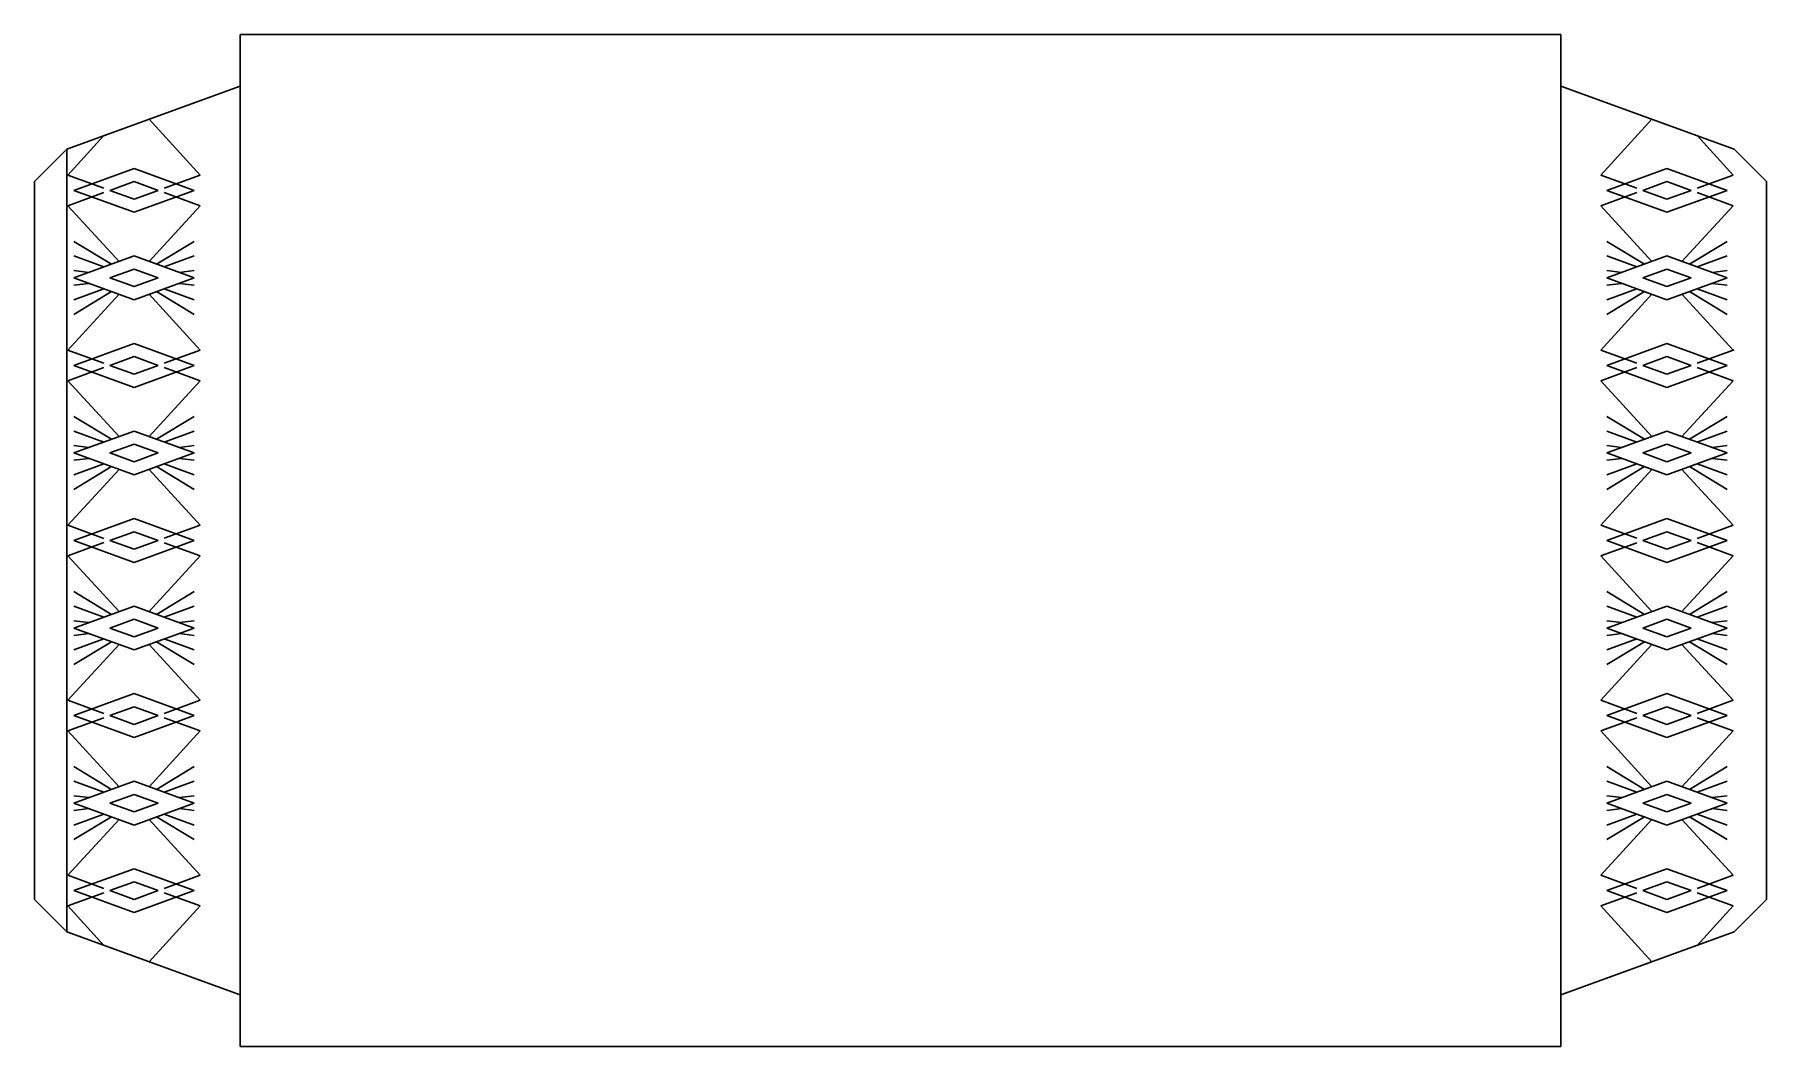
# Model space of a CAD drawing. Header units: inches. Extents: x -0.25 to 1.85, y -1.23 to 0.
import ezdxf

# ---------------------------------------------------------------- set-up
doc = ezdxf.new("R2010")
doc.units = ezdxf.units.IN
doc.header["$MEASUREMENT"] = 0
doc.layers.add('Layer1', color=7, linetype='Continuous')

msp = doc.modelspace()

# ---------------------------------------------------------------- linework, layer by layer
at = {"layer": 'Layer1', "linetype": 'Continuous'}
for p, q in [((0, -0.0625), (0, 0)), ((0, 0), (1.605, 0)), ((1.605, 0), (1.605, -0.0625)), ((-0.2107, -0.1392), (0, -0.0625)), ((0, -0.0625), (0, -1.1675)), ((-0.225, -0.1535), (-0.2107, -0.1392)), ((-0.25, -0.1785), (-0.225, -0.1535)), ((-0.2023, -0.1893), (-0.1292, -0.1627)), ((-0.0561, -0.1893), (-0.1292, -0.1627)), ((1.6611, -0.1893), (1.7342, -0.1627)), ((1.8073, -0.1893), (1.7342, -0.1627)), ((-0.25, -1.0515), (-0.25, -0.1785)), ((-0.2096, -0.1707), (-0.1657, -0.1867)), ((-0.1292, -0.2159), (-0.2023, -0.1893)), ((-0.1584, -0.1893), (-0.1292, -0.1787)), ((-0.1292, -0.2), (-0.1584, -0.1893)), ((-0.0999, -0.1893), (-0.1292, -0.1787)), ((-0.1292, -0.2159), (-0.0561, -0.1893)), ((-0.1292, -0.2), (-0.0999, -0.1893)), ((-0.0488, -0.1707), (-0.0926, -0.1867)), ((1.6538, -0.1707), (1.6976, -0.1867)), ((1.7342, -0.2159), (1.6611, -0.1893)), ((1.7049, -0.1893), (1.7342, -0.1787)), ((1.7342, -0.2), (1.7049, -0.1893)), ((1.7634, -0.1893), (1.7342, -0.1787)), ((1.7342, -0.2159), (1.8073, -0.1893)), ((1.7342, -0.2), (1.7634, -0.1893)), ((1.8146, -0.1707), (1.7707, -0.1867)), ((-0.2096, -0.208), (-0.1657, -0.192)), ((-0.0488, -0.208), (-0.0926, -0.192)), ((1.6538, -0.208), (1.6976, -0.192)), ((1.8146, -0.208), (1.7707, -0.192)), ((-0.2023, -0.2957), (-0.1292, -0.2691)), ((-0.0561, -0.2957), (-0.1292, -0.2691)), ((1.6611, -0.2957), (1.7342, -0.2691)), ((1.8073, -0.2957), (1.7342, -0.2691)), ((-0.1584, -0.2957), (-0.1292, -0.2851)), ((-0.0999, -0.2957), (-0.1292, -0.2851)), ((1.7049, -0.2957), (1.7342, -0.2851)), ((1.7634, -0.2957), (1.7342, -0.2851)), ((-0.1292, -0.3224), (-0.2023, -0.2957)), ((-0.1292, -0.3064), (-0.1584, -0.2957)), ((-0.1292, -0.3224), (-0.0561, -0.2957)), ((-0.1292, -0.3064), (-0.0999, -0.2957)), ((1.7342, -0.3224), (1.6611, -0.2957)), ((1.7342, -0.3064), (1.7049, -0.2957)), ((1.7342, -0.3224), (1.8073, -0.2957)), ((1.7342, -0.3064), (1.7634, -0.2957)), ((-0.2023, -0.4022), (-0.1292, -0.3756)), ((-0.0561, -0.4022), (-0.1292, -0.3756)), ((1.6611, -0.4022), (1.7342, -0.3756)), ((1.8073, -0.4022), (1.7342, -0.3756)), ((-0.2107, -0.3831), (-0.1657, -0.3995)), ((-0.1584, -0.4022), (-0.1292, -0.3915)), ((-0.0999, -0.4022), (-0.1292, -0.3915)), ((-0.0488, -0.3835), (-0.0926, -0.3995)), ((1.6538, -0.3835), (1.6976, -0.3995)), ((1.7049, -0.4022), (1.7342, -0.3915)), ((1.7634, -0.4022), (1.7342, -0.3915)), ((1.8157, -0.3831), (1.7707, -0.3995)), ((-0.2096, -0.4208), (-0.1657, -0.4048)), ((-0.1292, -0.4288), (-0.2023, -0.4022)), ((-0.1292, -0.4128), (-0.1584, -0.4022)), ((-0.1292, -0.4288), (-0.0561, -0.4022)), ((-0.1292, -0.4128), (-0.0999, -0.4022)), ((-0.0488, -0.4208), (-0.0926, -0.4048)), ((1.6538, -0.4208), (1.6976, -0.4048)), ((1.7342, -0.4288), (1.6611, -0.4022)), ((1.7342, -0.4128), (1.7049, -0.4022)), ((1.7342, -0.4288), (1.8073, -0.4022)), ((1.7342, -0.4128), (1.7634, -0.4022)), ((1.8146, -0.4208), (1.7707, -0.4048)), ((-0.2023, -0.5086), (-0.1292, -0.482)), ((-0.0561, -0.5086), (-0.1292, -0.482)), ((1.6611, -0.5086), (1.7342, -0.482)), ((1.8073, -0.5086), (1.7342, -0.482)), ((-0.1584, -0.5086), (-0.1292, -0.4979)), ((-0.0999, -0.5086), (-0.1292, -0.4979)), ((1.7049, -0.5086), (1.7342, -0.4979)), ((1.7634, -0.5086), (1.7342, -0.4979)), ((-0.1292, -0.5352), (-0.2023, -0.5086)), ((-0.1292, -0.5192), (-0.1584, -0.5086)), ((-0.1292, -0.5352), (-0.0561, -0.5086)), ((-0.1292, -0.5192), (-0.0999, -0.5086)), ((1.7342, -0.5352), (1.6611, -0.5086)), ((1.7342, -0.5192), (1.7049, -0.5086)), ((1.7342, -0.5352), (1.8073, -0.5086)), ((1.7342, -0.5192), (1.7634, -0.5086)), ((-0.2023, -0.615), (-0.1292, -0.5884)), ((-0.0561, -0.615), (-0.1292, -0.5884)), ((1.6611, -0.615), (1.7342, -0.5884)), ((1.8073, -0.615), (1.7342, -0.5884)), ((-0.2096, -0.5964), (-0.1657, -0.6124)), ((-0.1584, -0.615), (-0.1292, -0.6044)), ((-0.0999, -0.615), (-0.1292, -0.6044)), ((-0.0488, -0.5964), (-0.0926, -0.6123)), ((1.6538, -0.5964), (1.6976, -0.6123)), ((1.7049, -0.615), (1.7342, -0.6044)), ((1.7634, -0.615), (1.7342, -0.6044)), ((1.8146, -0.5964), (1.7707, -0.6124)), ((-0.2096, -0.6336), (-0.1657, -0.6176)), ((-0.1292, -0.6416), (-0.2023, -0.615)), ((-0.1292, -0.6256), (-0.1584, -0.615)), ((-0.1292, -0.6416), (-0.0561, -0.615)), ((-0.1292, -0.6256), (-0.0999, -0.615)), ((-0.0488, -0.6336), (-0.0926, -0.6177)), ((1.6538, -0.6336), (1.6976, -0.6177)), ((1.7342, -0.6416), (1.6611, -0.615)), ((1.7342, -0.6256), (1.7049, -0.615)), ((1.7342, -0.6416), (1.8073, -0.615)), ((1.7342, -0.6256), (1.7634, -0.615)), ((1.8146, -0.6336), (1.7707, -0.6176)), ((-0.2023, -0.7214), (-0.1292, -0.6948)), ((-0.1584, -0.7214), (-0.1292, -0.7108)), ((-0.0561, -0.7214), (-0.1292, -0.6948)), ((-0.0999, -0.7214), (-0.1292, -0.7108)), ((1.6611, -0.7214), (1.7342, -0.6948)), ((1.7049, -0.7214), (1.7342, -0.7108)), ((1.8073, -0.7214), (1.7342, -0.6948)), ((1.7634, -0.7214), (1.7342, -0.7108)), ((-0.1292, -0.748), (-0.2023, -0.7214)), ((-0.1292, -0.7321), (-0.1584, -0.7214)), ((-0.1292, -0.748), (-0.0561, -0.7214)), ((-0.1292, -0.7321), (-0.0999, -0.7214)), ((1.7342, -0.748), (1.6611, -0.7214)), ((1.7342, -0.7321), (1.7049, -0.7214)), ((1.7342, -0.748), (1.8073, -0.7214)), ((1.7342, -0.7321), (1.7634, -0.7214)), ((-0.2096, -0.8092), (-0.1657, -0.8252)), ((-0.2023, -0.8278), (-0.1292, -0.8012)), ((-0.1584, -0.8278), (-0.1292, -0.8172)), ((-0.0561, -0.8278), (-0.1292, -0.8012)), ((-0.0999, -0.8278), (-0.1292, -0.8172)), ((-0.0488, -0.8092), (-0.0926, -0.8252)), ((1.6538, -0.8092), (1.6976, -0.8252)), ((1.6611, -0.8278), (1.7342, -0.8012)), ((1.7049, -0.8278), (1.7342, -0.8172)), ((1.8073, -0.8278), (1.7342, -0.8012)), ((1.7634, -0.8278), (1.7342, -0.8172)), ((1.8146, -0.8092), (1.7707, -0.8252)), ((-0.2096, -0.8465), (-0.1657, -0.8305)), ((-0.1292, -0.8544), (-0.2023, -0.8278)), ((-0.1292, -0.8385), (-0.1584, -0.8278)), ((-0.1292, -0.8544), (-0.0561, -0.8278)), ((-0.1292, -0.8385), (-0.0999, -0.8278)), ((-0.0488, -0.8465), (-0.0926, -0.8305)), ((1.6538, -0.8465), (1.6976, -0.8305)), ((1.7342, -0.8544), (1.6611, -0.8278)), ((1.7342, -0.8385), (1.7049, -0.8278)), ((1.7342, -0.8544), (1.8073, -0.8278)), ((1.7342, -0.8385), (1.7634, -0.8278)), ((1.8146, -0.8465), (1.7707, -0.8305)), ((-0.2023, -0.9343), (-0.1292, -0.9076)), ((-0.1584, -0.9343), (-0.1292, -0.9236)), ((-0.0561, -0.9343), (-0.1292, -0.9076)), ((-0.0999, -0.9343), (-0.1292, -0.9236)), ((1.6611, -0.9343), (1.7342, -0.9076)), ((1.7049, -0.9343), (1.7342, -0.9236)), ((1.8073, -0.9343), (1.7342, -0.9076)), ((1.7634, -0.9343), (1.7342, -0.9236)), ((-0.1292, -0.9609), (-0.2023, -0.9343)), ((-0.1292, -0.9449), (-0.1584, -0.9343)), ((-0.1292, -0.9609), (-0.0561, -0.9343)), ((-0.1292, -0.9449), (-0.0999, -0.9343)), ((1.7342, -0.9609), (1.6611, -0.9343)), ((1.7342, -0.9449), (1.7049, -0.9343)), ((1.7342, -0.9609), (1.8073, -0.9343)), ((1.7342, -0.9449), (1.7634, -0.9343)), ((-0.2096, -1.022), (-0.1657, -1.038)), ((-0.2023, -1.0407), (-0.1292, -1.0141)), ((-0.1584, -1.0407), (-0.1292, -1.03)), ((-0.0561, -1.0407), (-0.1292, -1.0141)), ((-0.0999, -1.0407), (-0.1292, -1.03)), ((-0.0488, -1.022), (-0.0926, -1.038)), ((1.6538, -1.022), (1.6976, -1.038)), ((1.6611, -1.0407), (1.7342, -1.0141)), ((1.7049, -1.0407), (1.7342, -1.03)), ((1.8073, -1.0407), (1.7342, -1.0141)), ((1.7634, -1.0407), (1.7342, -1.03)), ((1.8146, -1.022), (1.7707, -1.038)), ((-0.225, -1.0765), (-0.25, -1.0515)), ((-0.2096, -1.0593), (-0.1657, -1.0433)), ((-0.1292, -1.0673), (-0.2023, -1.0407)), ((-0.1292, -1.0513), (-0.1584, -1.0407)), ((-0.1292, -1.0673), (-0.0561, -1.0407)), ((-0.1292, -1.0513), (-0.0999, -1.0407)), ((-0.0488, -1.0593), (-0.0926, -1.0433)), ((1.6538, -1.0593), (1.6976, -1.0433)), ((1.7342, -1.0673), (1.6611, -1.0407)), ((1.7342, -1.0513), (1.7049, -1.0407)), ((1.7342, -1.0673), (1.8073, -1.0407)), ((1.7342, -1.0513), (1.7634, -1.0407)), ((1.8146, -1.0593), (1.7707, -1.0433)), ((-0.2107, -1.0908), (-0.225, -1.0765)), ((0, -1.1675), (-0.2107, -1.0908)), ((0, -1.23), (0, -1.1675)), ((1.605, -1.1675), (1.605, -1.23)), ((1.605, -1.23), (0, -1.23))]:
    msp.add_line(p, q, dxfattribs=at)
at = {"layer": 'Layer1'}
for p, q in [((-0.1109, -0.1029), (-0.0488, -0.1707)), ((1.7159, -0.1029), (1.6538, -0.1707)), ((-0.1657, -0.1228), (-0.2096, -0.1707)), ((1.7707, -0.1228), (1.8146, -0.1707)), ((-0.2107, -0.1392), (-0.2107, -1.0908)), ((-0.1474, -0.2758), (-0.2096, -0.208)), ((-0.1109, -0.2758), (-0.0488, -0.208)), ((1.7159, -0.2758), (1.6538, -0.208)), ((1.7524, -0.2758), (1.8146, -0.208)), ((-0.1566, -0.2791), (-0.2023, -0.2514)), ((-0.1018, -0.2791), (-0.0561, -0.2514)), ((1.7068, -0.2791), (1.6611, -0.2514)), ((1.7616, -0.2791), (1.8073, -0.2514)), ((-0.1657, -0.2824), (-0.2023, -0.2691)), ((-0.0926, -0.2824), (-0.0561, -0.2691)), ((1.6976, -0.2824), (1.6611, -0.2691)), ((1.7707, -0.2824), (1.8073, -0.2691)), ((-0.184, -0.2891), (-0.2023, -0.2869)), ((-0.0744, -0.2891), (-0.0561, -0.2869)), ((1.6794, -0.2891), (1.6611, -0.2869)), ((1.789, -0.2891), (1.8073, -0.2869)), ((-0.1474, -0.3157), (-0.2096, -0.3835)), ((-0.184, -0.3024), (-0.2023, -0.3046)), ((-0.1657, -0.309), (-0.2023, -0.3224)), ((-0.1566, -0.3124), (-0.2023, -0.3401)), ((-0.1109, -0.3157), (-0.0488, -0.3835)), ((-0.1018, -0.3124), (-0.0561, -0.3401)), ((-0.0926, -0.309), (-0.0561, -0.3224)), ((-0.0744, -0.3024), (-0.0561, -0.3046)), ((1.7159, -0.3157), (1.6538, -0.3835)), ((1.6794, -0.3024), (1.6611, -0.3046)), ((1.6976, -0.309), (1.6611, -0.3224)), ((1.7068, -0.3124), (1.6611, -0.3401)), ((1.7524, -0.3157), (1.8146, -0.3835)), ((1.7616, -0.3124), (1.8073, -0.3401)), ((1.7707, -0.309), (1.8073, -0.3224)), ((1.789, -0.3024), (1.8073, -0.3046)), ((-0.1474, -0.4886), (-0.2096, -0.4208)), ((-0.1109, -0.4886), (-0.0488, -0.4208)), ((1.7159, -0.4886), (1.6538, -0.4208)), ((1.7524, -0.4886), (1.8146, -0.4208)), ((-0.1566, -0.492), (-0.2023, -0.4642)), ((-0.1657, -0.4953), (-0.2023, -0.482)), ((-0.1018, -0.492), (-0.0561, -0.4642)), ((-0.0926, -0.4953), (-0.0561, -0.482)), ((1.7068, -0.492), (1.6611, -0.4642)), ((1.6976, -0.4953), (1.6611, -0.482)), ((1.7616, -0.492), (1.8073, -0.4642)), ((1.7707, -0.4953), (1.8073, -0.482)), ((-0.184, -0.5019), (-0.2023, -0.4997)), ((-0.0744, -0.5019), (-0.0561, -0.4997)), ((1.6794, -0.5019), (1.6611, -0.4997)), ((1.789, -0.5019), (1.8073, -0.4997)), ((-0.184, -0.5152), (-0.2023, -0.5175)), ((-0.1657, -0.5219), (-0.2023, -0.5352)), ((-0.1566, -0.5252), (-0.2023, -0.5529)), ((-0.1018, -0.5252), (-0.0561, -0.5529)), ((-0.0926, -0.5219), (-0.0561, -0.5352)), ((-0.0744, -0.5152), (-0.0561, -0.5175)), ((1.6794, -0.5152), (1.6611, -0.5175)), ((1.6976, -0.5219), (1.6611, -0.5352)), ((1.7068, -0.5252), (1.6611, -0.5529)), ((1.7616, -0.5252), (1.8073, -0.5529)), ((1.7707, -0.5219), (1.8073, -0.5352)), ((1.789, -0.5152), (1.8073, -0.5175)), ((-0.1474, -0.5285), (-0.2096, -0.5964)), ((-0.1109, -0.5285), (-0.0488, -0.5964)), ((1.7159, -0.5285), (1.6538, -0.5964)), ((1.7524, -0.5285), (1.8146, -0.5964)), ((-0.1474, -0.7015), (-0.2096, -0.6336)), ((-0.1109, -0.7015), (-0.0488, -0.6336)), ((1.7159, -0.7015), (1.6538, -0.6336)), ((1.7524, -0.7015), (1.8146, -0.6336)), ((-0.1566, -0.7048), (-0.2023, -0.6771)), ((-0.1018, -0.7048), (-0.0561, -0.6771)), ((1.7068, -0.7048), (1.6611, -0.6771)), ((1.7616, -0.7048), (1.8073, -0.6771)), ((-0.1657, -0.7081), (-0.2023, -0.6948)), ((-0.184, -0.7148), (-0.2023, -0.7125)), ((-0.0926, -0.7081), (-0.0561, -0.6948)), ((-0.0744, -0.7148), (-0.0561, -0.7125)), ((1.6976, -0.7081), (1.6611, -0.6948)), ((1.6794, -0.7148), (1.6611, -0.7125)), ((1.7707, -0.7081), (1.8073, -0.6948)), ((1.789, -0.7148), (1.8073, -0.7125)), ((-0.184, -0.7281), (-0.2023, -0.7303)), ((-0.1657, -0.7347), (-0.2023, -0.748)), ((-0.0926, -0.7347), (-0.0561, -0.748)), ((-0.0744, -0.7281), (-0.0561, -0.7303)), ((1.6794, -0.7281), (1.6611, -0.7303)), ((1.6976, -0.7347), (1.6611, -0.748)), ((1.7707, -0.7347), (1.8073, -0.748)), ((1.789, -0.7281), (1.8073, -0.7303)), ((-0.1474, -0.7414), (-0.2096, -0.8092)), ((-0.1566, -0.738), (-0.2023, -0.7658)), ((-0.1109, -0.7414), (-0.0488, -0.8092)), ((-0.1018, -0.738), (-0.0561, -0.7658)), ((1.7159, -0.7414), (1.6538, -0.8092)), ((1.7068, -0.738), (1.6611, -0.7658)), ((1.7524, -0.7414), (1.8146, -0.8092)), ((1.7616, -0.738), (1.8073, -0.7658)), ((-0.1474, -0.9143), (-0.2096, -0.8465)), ((-0.1109, -0.9143), (-0.0488, -0.8465)), ((1.7159, -0.9143), (1.6538, -0.8465)), ((1.7524, -0.9143), (1.8146, -0.8465)), ((-0.1566, -0.9176), (-0.2023, -0.8899)), ((-0.1018, -0.9176), (-0.0561, -0.8899)), ((1.7068, -0.9176), (1.6611, -0.8899)), ((1.7616, -0.9176), (1.8073, -0.8899)), ((-0.1657, -0.921), (-0.2023, -0.9076)), ((-0.184, -0.9276), (-0.2023, -0.9254)), ((-0.0926, -0.921), (-0.0561, -0.9076)), ((-0.0744, -0.9276), (-0.0561, -0.9254)), ((1.6976, -0.921), (1.6611, -0.9076)), ((1.6794, -0.9276), (1.6611, -0.9254)), ((1.7707, -0.921), (1.8073, -0.9076)), ((1.789, -0.9276), (1.8073, -0.9254)), ((-0.184, -0.9409), (-0.2023, -0.9431)), ((-0.0744, -0.9409), (-0.0561, -0.9431)), ((1.6794, -0.9409), (1.6611, -0.9431)), ((1.789, -0.9409), (1.8073, -0.9431)), ((-0.1474, -0.9542), (-0.2096, -1.022)), ((-0.1657, -0.9476), (-0.2023, -0.9609)), ((-0.1566, -0.9509), (-0.2023, -0.9786)), ((-0.1109, -0.9542), (-0.0488, -1.022)), ((-0.1018, -0.9509), (-0.0561, -0.9786)), ((-0.0926, -0.9476), (-0.0561, -0.9609)), ((1.7159, -0.9542), (1.6538, -1.022)), ((1.6976, -0.9476), (1.6611, -0.9609)), ((1.7068, -0.9509), (1.6611, -0.9786)), ((1.7524, -0.9542), (1.8146, -1.022)), ((1.7616, -0.9509), (1.8073, -0.9786)), ((1.7707, -0.9476), (1.8073, -0.9609)), ((-0.1657, -1.1072), (-0.2096, -1.0593)), ((-0.1109, -1.1271), (-0.0488, -1.0593)), ((1.7159, -1.1271), (1.6538, -1.0593)), ((1.7707, -1.1072), (1.8146, -1.0593))]:
    msp.add_line(p, q, dxfattribs=at)
at = {"layer": 'Layer1', "linetype": 'Continuous'}
msp.add_lwpolyline([(1.83, -0.1535), (1.855, -0.1785), (1.855, -1.0515), (1.83, -1.0765), (1.8157, -1.0908), (1.605, -1.1675), (1.605, -0.0625), (1.8157, -0.1392)], close=True, dxfattribs=at)

doc.saveas('drawing.dxf')
